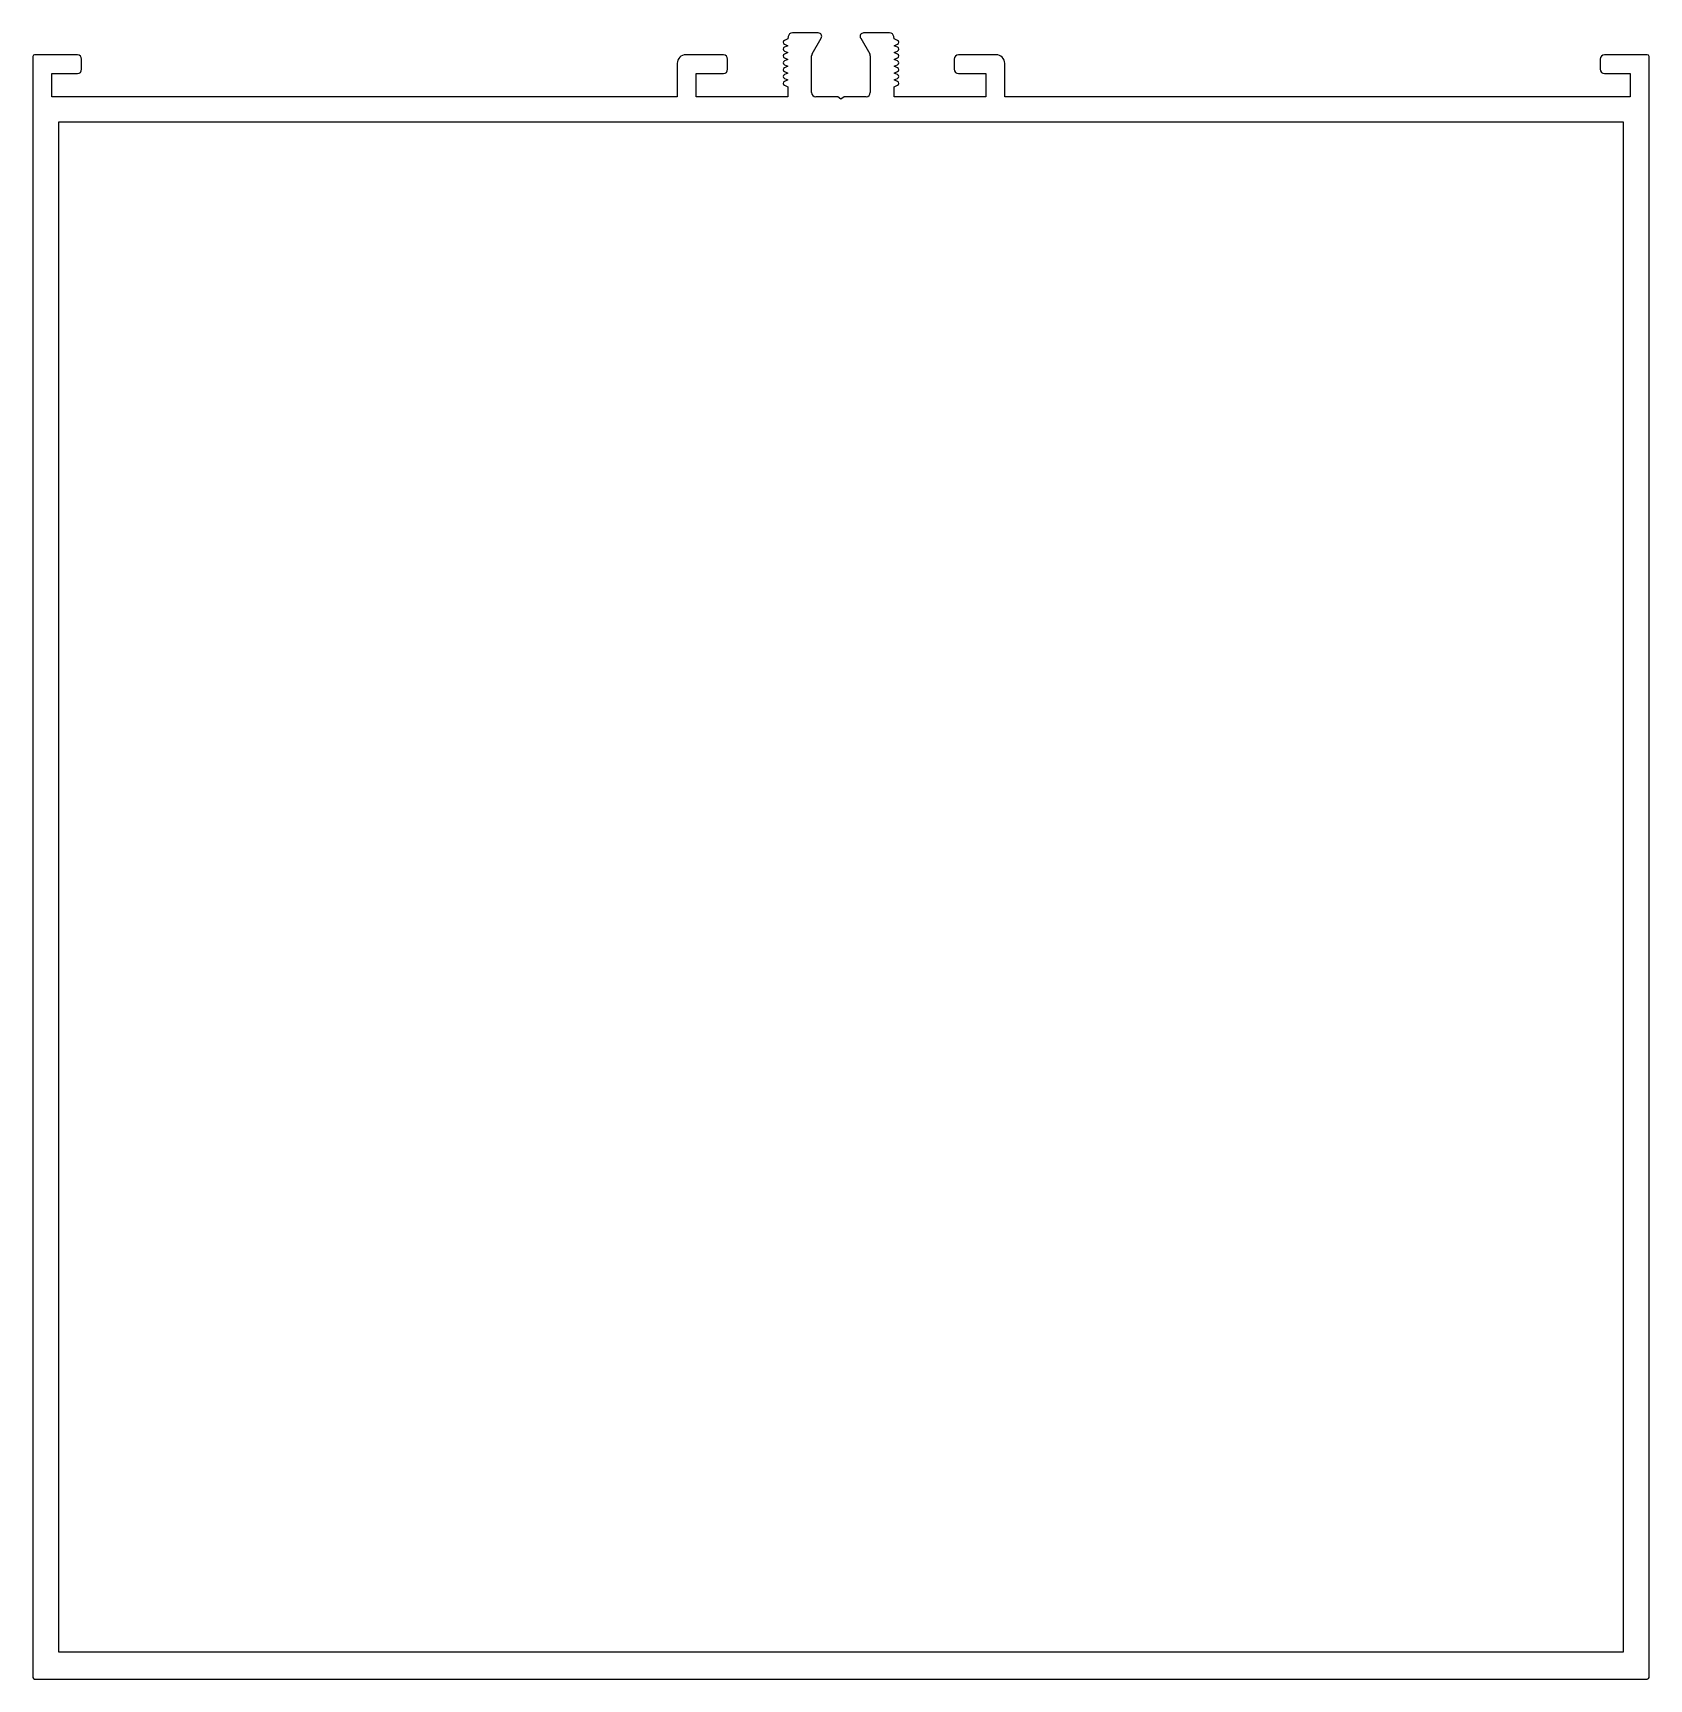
# Model space of a CAD drawing. Extents: x 2166 to 2355, y 2265 to 2457.
import ezdxf

# ---------------------------------------------------------------- set-up
doc = ezdxf.new("R2010")
doc.units = 0
doc.layers.get('0').update_dxf_attribs({"linetype": 'CONTINUOUS'})

msp = doc.modelspace()

# ---------------------------------------------------------------- linework, layer by layer
at = {"color": 0}
for p, q in [((2258.17, 2457.23), (2255.14, 2457.23)), ((2266.51, 2457.23), (2263.47, 2457.23)), ((2254.59, 2456.53), (2254.22, 2456.36)), ((2254.22, 2455.9), (2254.59, 2455.73)), ((2254.59, 2455.73), (2254.22, 2455.56)), ((2254.65, 2456.82), (2254.59, 2456.53)), ((2257.46, 2454.79), (2258.52, 2456.63)), ((2263.13, 2456.63), (2264.19, 2454.79)), ((2267.05, 2456.53), (2267, 2456.82)), ((2267.43, 2456.36), (2267.05, 2456.53)), ((2267.05, 2455.73), (2267.43, 2455.9)), ((2267.43, 2455.56), (2267.05, 2455.73)), ((2166.32, 2454.47), (2166.32, 2264.87)), ((2171.52, 2454.67), (2166.52, 2454.67)), ((2172.02, 2452.97), (2172.02, 2454.17)), ((2241.67, 2453.67), (2241.67, 2449.77)), ((2247.07, 2454.67), (2242.67, 2454.67)), ((2247.57, 2452.97), (2247.57, 2454.17)), ((2254.22, 2455.1), (2254.59, 2454.93)), ((2254.59, 2454.93), (2254.22, 2454.76)), ((2254.22, 2454.3), (2254.59, 2454.13)), ((2254.59, 2454.13), (2254.22, 2453.96)), ((2254.22, 2453.5), (2254.59, 2453.33)), ((2254.59, 2453.33), (2254.22, 2453.16)), ((2257.39, 2450.27), (2257.39, 2454.54)), ((2264.25, 2454.54), (2264.25, 2450.27)), ((2267.05, 2454.93), (2267.43, 2455.1)), ((2267.43, 2454.76), (2267.05, 2454.93)), ((2267.05, 2454.13), (2267.43, 2454.3)), ((2267.43, 2453.96), (2267.05, 2454.13)), ((2267.05, 2453.33), (2267.43, 2453.5)), ((2267.43, 2453.16), (2267.05, 2453.33)), ((2274.07, 2454.17), (2274.07, 2452.97)), ((2278.97, 2454.67), (2274.57, 2454.67)), ((2279.97, 2449.77), (2279.97, 2453.67)), ((2349.62, 2454.17), (2349.62, 2452.97)), ((2355.12, 2454.67), (2350.12, 2454.67)), ((2355.32, 2264.87), (2355.32, 2454.47)), ((2168.52, 2449.77), (2168.52, 2452.47)), ((2168.52, 2452.47), (2171.52, 2452.47)), ((2243.87, 2449.77), (2243.87, 2452.47)), ((2243.87, 2452.47), (2247.07, 2452.47)), ((2254.22, 2452.7), (2254.59, 2452.53)), ((2254.59, 2452.53), (2254.22, 2452.36)), ((2254.22, 2451.9), (2254.59, 2451.73)), ((2254.59, 2451.73), (2254.22, 2451.56)), ((2267.05, 2452.53), (2267.43, 2452.7)), ((2267.43, 2452.36), (2267.05, 2452.53)), ((2267.05, 2451.73), (2267.43, 2451.9)), ((2267.43, 2451.56), (2267.05, 2451.73)), ((2274.57, 2452.47), (2277.77, 2452.47)), ((2277.77, 2452.47), (2277.77, 2449.77)), ((2350.12, 2452.47), (2353.12, 2452.47)), ((2353.12, 2452.47), (2353.12, 2449.77)), ((2241.67, 2449.77), (2168.52, 2449.77)), ((2254.59, 2449.77), (2243.87, 2449.77)), ((2254.22, 2451.1), (2254.59, 2450.93)), ((2254.59, 2450.93), (2254.59, 2449.77)), ((2260.47, 2449.77), (2257.89, 2449.77)), ((2260.82, 2449.47), (2260.47, 2449.77)), ((2261.18, 2449.77), (2260.82, 2449.47)), ((2263.75, 2449.77), (2261.18, 2449.77)), ((2267.05, 2450.93), (2267.43, 2451.1)), ((2267.05, 2449.77), (2267.05, 2450.93)), ((2277.77, 2449.77), (2267.05, 2449.77)), ((2353.12, 2449.77), (2279.97, 2449.77)), ((2352.32, 2446.77), (2169.32, 2446.77)), ((2169.32, 2446.77), (2169.32, 2267.87)), ((2352.32, 2267.87), (2352.32, 2446.77)), ((2169.32, 2267.87), (2352.32, 2267.87)), ((2166.52, 2264.67), (2355.12, 2264.67))]:
    msp.add_line(p, q, dxfattribs=at)
for centre, radius, start, end in [((2255.14, 2456.73), 0.5, 90, 170), ((2258.17, 2456.83), 0.4, 330, 90), ((2263.47, 2456.83), 0.4, 90, 210), ((2266.51, 2456.73), 0.5, 10, 90), ((2254.32, 2456.13), 0.25, 114.7804, 245.2196), ((2254.32, 2455.33), 0.25, 114.7804, 245.2196), ((2267.32, 2456.13), 0.25, 294.7804, 65.2196), ((2267.32, 2455.33), 0.25, 294.7804, 65.2196), ((2166.52, 2454.47), 0.2, 90, 180), ((2171.52, 2454.17), 0.5, 0, 90), ((2242.67, 2453.67), 1, 90, 180), ((2247.07, 2454.17), 0.5, 0, 90), ((2254.32, 2454.53), 0.25, 114.7804, 245.2196), ((2254.32, 2453.73), 0.25, 114.7804, 245.2196), ((2257.89, 2454.54), 0.5, 150, 180), ((2263.75, 2454.54), 0.5, 0, 30), ((2267.32, 2454.53), 0.25, 294.7804, 65.2196), ((2267.32, 2453.73), 0.25, 294.7804, 65.2196), ((2274.57, 2454.17), 0.5, 90, 180), ((2278.97, 2453.67), 1, 0, 90), ((2350.12, 2454.17), 0.5, 90, 180), ((2355.12, 2454.47), 0.2, 0, 90), ((2171.52, 2452.97), 0.5, 270, 0), ((2247.07, 2452.97), 0.5, 270, 0), ((2254.32, 2452.93), 0.25, 114.7804, 245.2196), ((2254.32, 2452.13), 0.25, 114.7804, 245.2196), ((2254.32, 2451.33), 0.25, 114.7804, 245.2196), ((2267.32, 2452.93), 0.25, 294.7804, 65.2196), ((2267.32, 2452.13), 0.25, 294.7804, 65.2196), ((2267.32, 2451.33), 0.25, 294.7804, 65.2196), ((2274.57, 2452.97), 0.5, 180, 270), ((2350.12, 2452.97), 0.5, 180, 270), ((2257.89, 2450.27), 0.5, 180, 270), ((2263.75, 2450.27), 0.5, 270, 0), ((2166.52, 2264.87), 0.2, 180, 270), ((2355.12, 2264.87), 0.2, 270, 0)]:
    msp.add_arc(centre, radius, start, end, dxfattribs=at)

doc.saveas('drawing.dxf')
